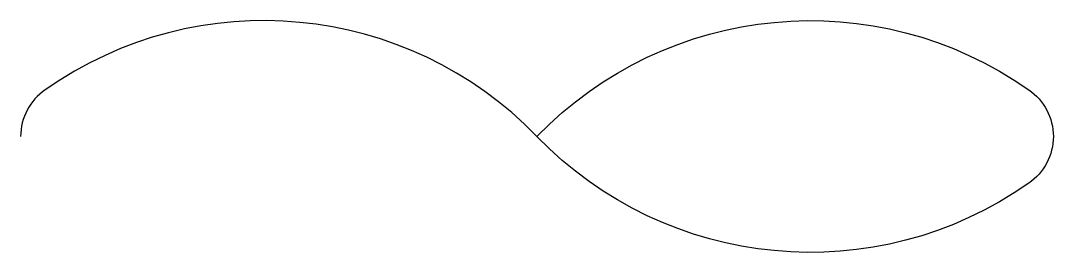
# Model space of a CAD drawing. Header units: millimetres. Extents: x 1161.038 to 1162.038, y -1211.077 to -1210.853.
import ezdxf

# ---------------------------------------------------------------- set-up
doc = ezdxf.new("R2010")
doc.units = ezdxf.units.MM
doc.header["$LTSCALE"] = 10
doc.layers.add('Símbolos_Gráficos', color=1, linetype='Continuous')

msp = doc.modelspace()

# ---------------------------------------------------------------- linework, layer by layer
at = {"layer": 'Símbolos_Gráficos', "color": 2}
msp.add_lwpolyline([(1161.5384, -1210.96499, -0.369331), (1162.01456, -1210.91973, -0.526684), (1162.01456, -1211.01025, -0.369331), (1161.5384, -1210.96499, 0.369331), (1161.06224, -1210.91973, 0.247244), (1161.0384, -1210.96499)], format="xyb", dxfattribs=at)

doc.saveas('drawing.dxf')
